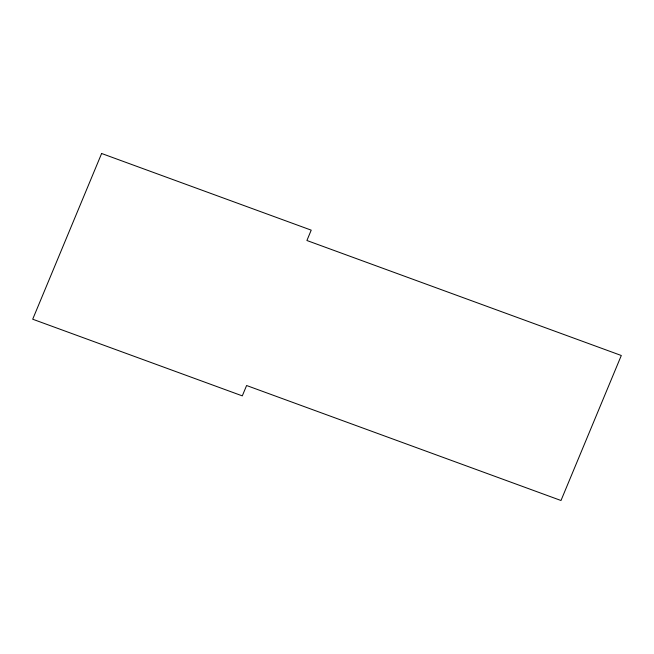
<?xml version="1.0" encoding="UTF-8"?>
<svg xmlns="http://www.w3.org/2000/svg" width="654" height="654" viewBox="0 0 654 654"><rect width="100%" height="100%" fill="white"/><g stroke="black" fill="none" stroke-linecap="round" stroke-linejoin="round"><path stroke-width="0.98" d="M101.623 153.494L32.7 319.217L242.299 395.874L246.599 385.517L560.993 500.506L621.3 355.498L306.906 240.508L311.214 230.151L101.623 153.494"/></g></svg>
